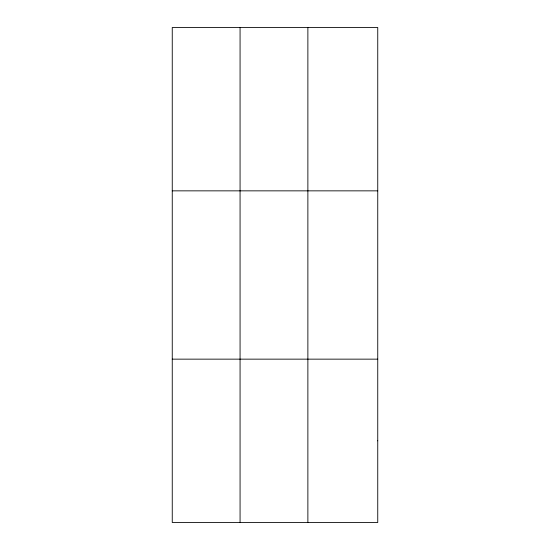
<?xml version="1.0" encoding="UTF-8"?>
<svg xmlns="http://www.w3.org/2000/svg" width="550" height="550" viewBox="0 0 550 550"><rect width="100%" height="100%" fill="white"/><g stroke="black" fill="none" stroke-linecap="round" stroke-linejoin="round"><path stroke-width="0.82" d="M307.876 27.5L307.876 522.5M172.253 190.85L377.747 190.85M172.253 359.15L377.747 359.15M240.068 27.5L240.068 522.5M377.747 440.825L377.747 522.5L172.253 522.5L172.253 27.5L377.747 27.5L377.747 440.825"/></g></svg>
